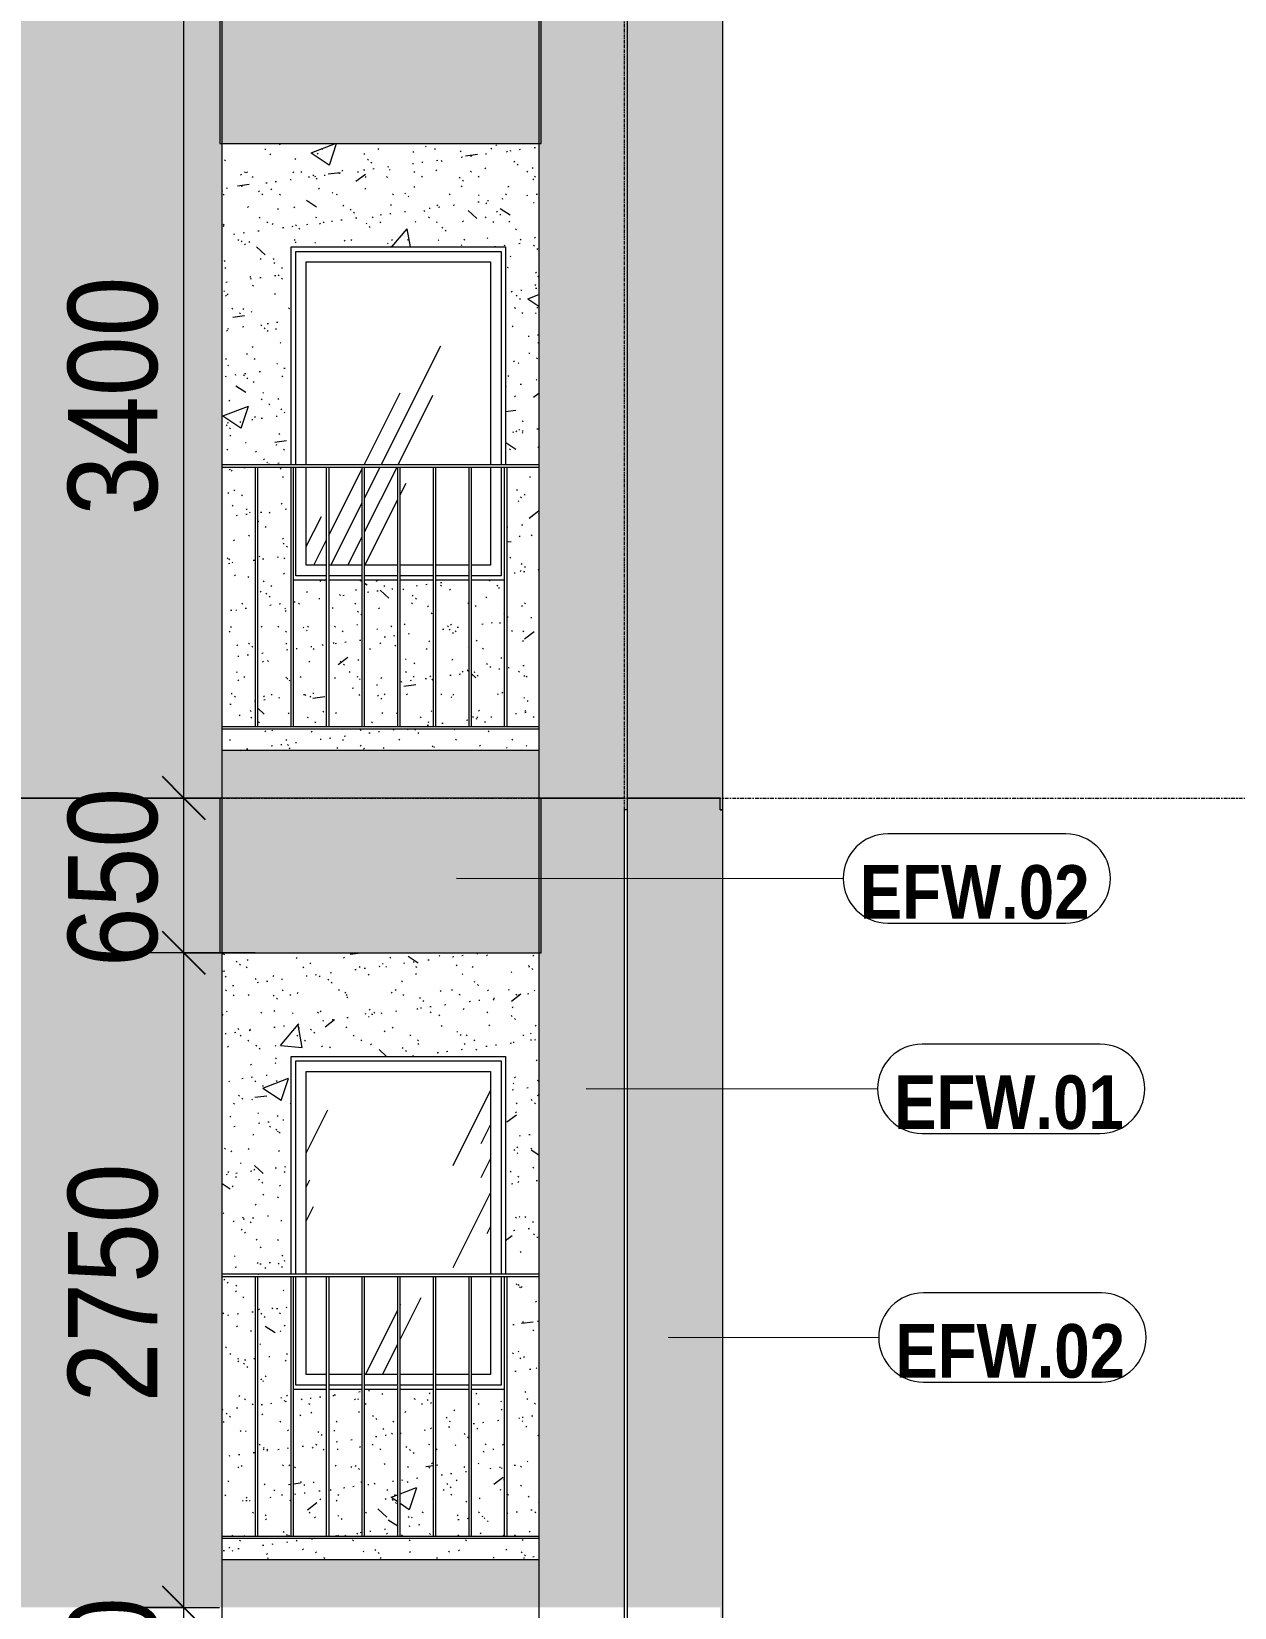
# Model space of a CAD drawing. Header units: millimetres. Extents: x 1240 to 198004, y -7796 to 35300.
# Drawn here: x 75746 to 80798, y 9000 to 15620 of the extents above; entities that cross this region are included whole.
import ezdxf

# ---------------------------------------------------------------- set-up
doc = ezdxf.new("R2010")
doc.units = ezdxf.units.MM
doc.linetypes.add('Centre', pattern=[31.75, 6.35, -4.7625, 15.875, -4.7625])
doc.linetypes.add('Grid Line', pattern=[22.225, 12.7, -3.175, 3.175, -3.175])
for name, color, linetype, lineweight in [('0-1', 7, 'Continuous', 5), ('A-ANNO-DIMS', 211, 'Continuous', 9), ('A-ANNO-DIMS-150', 211, 'Continuous', 9), ('A-FLOR-HRAL', 11, 'Continuous', 9), ('A-FLOR-HRAL-1', 253, 'Continuous', 9), ('A-FLOR-LEVL-2', 51, 'Centre', 9), ('A-GLAZ', 151, 'Continuous', 9), ('A-GLAZ-1', 7, 'Continuous', 9), ('A-WALL', 113, 'Continuous', 9), ('A-WALL-IDEN', 211, 'Continuous', 9), ('A-WALL-PATT-2', 9, 'Continuous', 9), ('A-WALL-PATT-3', 111, 'Continuous', 5), ('A-WALL-PATT-4', 111, 'Continuous', 9), ('I-WALL', 2, 'Continuous', 9), ('I-WALL-1', 7, 'Continuous', 9), ('S-GRID-1', 1, 'Grid Line', 9)]:
    doc.layers.add(name, color=color, linetype=linetype, lineweight=lineweight)
doc.styles.add('Arial_B', font='arialbd.ttf', dxfattribs={"width": 0.85, "height": 225})
doc.styles.add('UTM Avo', font='', dxfattribs={"width": 0.9, "height": 375})
doc.styles.get('UTM Avo').set_extended_font_data('UTM Avo')
doc.dimstyles.new('1_Dim_chi_tiet_2_5', dxfattribs={"dimscale": 304.8, "dimtxt": 374.737856, "dimasz": 0.590551, "dimexe": 0.492126, "dimexo": 0.0625, "dimgap": 0.049213, "dimtad": 1, "dimdec": 0, "dimrnd": 5, "dimzin": 0, "dimdsep": 46, "dimtxsty": 'UTM Avo', "dimblk1": 'OBLIQUE', "dimblk2": 'OBLIQUE', "dimsah": 1, "dimcen": 0.09, "dimdle": 0.492126, "dimazin": 0, "dimtfac": 1, "dimtdec": 4, "dimtix": 1, "dimtmove": 0, "dimatfit": 3, "dimfxl": 0.984252, "dimfxlon": 1, "dimtvp": 1, "dimtolj": 1, "dimtzin": 0, "dimarcsym": 2})
pattern_1 = [(50, (377.7, 0), (1093.104, -95.634), [114.3, -1257.3]), (355, (377.7, 0), (-211.457, 1146.341), [91.44, -1005.84]), (100.451, (468.8, -8), (881.656, 1050.7), [97.14, -1068.54]), (46.184, (377.7, 304.8), (1626.475, -252.257), [171.45, -1885.95]), (96.636, (513.3, 283.8), (1424.416, 1484.565), [145.71, -1602.81]), (351.184, (377.7, 304.8), (1424.43, 1484.55), [137.16, -1508.76]), (21, (530.1, 228.6), (909.686, -613.591), [114.3, -1257.3]), (326, (530.1, 228.6), (370.812, 1105.129), [91.44, -1005.84]), (71.451, (606, 177.5), (1280.503, 491.528), [97.14, -1068.54]), (37.5, (377.74, 0), (18.5313, 507.3303), [50.292, -943.356, 50.292, -970.788, -1009.65]), (37.5, (377.74, 0), (18.5313, 507.3303), [-2014.728, 50.292, -959.358]), (7.5, (377.74, 0), (400.9178, 601.0836), [50.292, -531.876, 50.292, -920.496, -384.81]), (7.5, (377.74, 0), (400.9178, 601.0836), [-1552.956, 50.292, -334.518]), (327.5, (37.9, 0), (813.5452, -34.3737), [50.292, -330.708, 50.292, -1138.428, -1577.34]), (327.5, (37.9, 0), (813.5452, -34.3737), [-1569.72, 50.292, -1527.048]), (317.5, (-114.5, 0), (888.7755, 152.56), [50.292, -445.008, 50.292, -739.14, -1120.14]), (317.5, (-114.5, 0), (888.7755, 152.56), [-1284.732, 50.292, -1069.848])]
pattern_2 = [(37.5, (377.74, 0), (-4.79953, 146.8239), [5.029, -110.795, 5.029, -124.511, -123.825]), (37.5, (377.74, 0), (-4.79953, 146.8239), [-245.364, 5.029, -118.796]), (7.5, (377.74, 0), (134.85743, 215.0472), [5.029, -57.455, 5.029, -99.365, -40.005]), (7.5, (377.74, 0), (134.85743, 215.0472), [-166.878, 5.029, -34.976]), (327.5, (284.02, 0), (237.29776, 0.4316), [5.029, -33.071, 5.029, -132.131, -179.07]), (327.5, (284.02, 0), (237.29776, 0.4316), [-175.26, 5.029, -174.041]), (317.5, (284.02, 0), (229.06706, 66.87923), [5.029, -14.021, 5.029, -84.887, -102.87]), (317.5, (284.02, 0), (229.06706, 66.87923), [-108.966, 5.029, -97.841])]
pattern_3 = [(63.435, (568.2, 95.2), (-766.75, 2300.242), [952.5, -571.5, 952.5, -571.5, -1211.71]), (63.435, (568.2, 95.2), (-766.75, 2300.242), [-3048, 381, -830.71]), (63.435, (520.6, 142.9), (-766.75, 2300.242), [762, -952.5, 571.5, -571.5, -1402.21]), (63.435, (520.6, 142.9), (-766.75, 2300.242), [-2857.5, 666.75, -735.46]), (63.435, (520.6, 285.8), (-766.75, 2300.242), [571.5, -1143, 381, -571.5, -1592.71]), (63.435, (520.6, 285.8), (-766.75, 2300.242), [-2667, 857.25, -735.46]), (63.435, (663.5, 142.9), (-766.75, 2300.242), [571.5, -1143, 476.25, -2068.96]), (63.435, (806.4, 285.8), (-766.75, 2300.242), [285.75, -1428.75, 190.5, -2354.71]), (63.435, (568.2, 523.9), (-766.75, 2300.242), [190.5, -1428.75, 190.5, -762, -1687.96]), (63.435, (568.2, 523.9), (-766.75, 2300.242), [-2571.75, 476.25, -1211.71]), (63.435, (1425.5, 381), (-766.75, 2300.242), [952.5, -1428.75, 1143, -754.51]), (63.435, (1425.5, 238.1), (-766.75, 2300.242), [1333.5, -952.5, 1428.75, -564.01]), (63.435, (1520.7, 285.8), (-766.75, 2300.242), [1524, -762, 1143, -830.71]), (63.435, (1663.6, 428.6), (-766.75, 2300.242), [952.5, -1333.5, 762, -1211.71]), (63.435, (1520.7, 714.4), (-766.75, 2300.242), [476.25, -1905, 571.5, -1306.96]), (63.435, (1806.5, 571.5), (-766.75, 2300.242), [381, -1905, 381, -1592.71])]

# ---------------------------------------------------------------- blocks, each defined once
blk = doc.blocks.new('M_Fixed - 900 x 1400-V157-TKCS_MẶT ĐỨNG NỘI KHU 1')
at = {"layer": 'A-GLAZ'}
h = blk.add_hatch(dxfattribs=at)
h.set_pattern_fill('FP_20', color=256, style=0, pattern_type=2)
h.set_pattern_definition(pattern_3)
h.paths.add_polyline_path([(76985.1, 13378), (76985.1, 13790), (76899.9, 13790), (76899.9, 13378)])
h.paths.add_polyline_path([(76995.1, 13378), (77134.7, 13378), (77134.7, 13790), (76995.1, 13790), (76995.1, 13473.2)])
h.paths.add_polyline_path([(77144.7, 13378), (77284.2, 13378), (77284.2, 13790), (77144.7, 13790), (77144.7, 13622.7)])
h.paths.add_polyline_path([(77673.9, 13378), (77673.9, 13790), (77593.3, 13790), (77593.3, 13378)])
h.paths.add_polyline_path([(77294.2, 13378), (77433.8, 13378), (77433.8, 13790), (77294.2, 13790), (77294.2, 13757.7)])
h.paths.add_polyline_path([(77583.3, 13378), (77583.3, 13790), (77443.8, 13790), (77443.8, 13378)])
h.paths.add_polyline_path([(77673.9, 13800), (77673.9, 14652), (76899.9, 14652), (76899.9, 13800), (77413.5, 13800)])
at = {"layer": 'A-GLAZ-1'}
for p, q in [((76855.9, 14696), (77717.9, 14696)), ((76855.9, 13800.9), (76855.9, 14696)), ((76899.9, 14652), (77673.9, 14652)), ((76899.9, 13800.9), (76899.9, 14652)), ((77673.9, 14652), (77673.9, 13800.9)), ((77717.9, 14696), (77717.9, 13800.9)), ((76855.9, 13334), (76855.9, 13790)), ((76899.9, 13378), (76899.9, 13790)), ((77673.9, 13790), (77673.9, 13378)), ((77717.9, 13790), (77717.9, 13334)), ((76985.1, 13378), (76899.9, 13378)), ((77134.7, 13378), (76995.1, 13378)), ((77284.2, 13378), (77144.7, 13378)), ((77433.8, 13378), (77294.2, 13378)), ((77583.3, 13378), (77443.8, 13378)), ((77673.9, 13378), (77593.3, 13378)), ((76985.1, 13334), (76855.9, 13334)), ((77134.7, 13334), (76995.1, 13334)), ((77284.2, 13334), (77144.7, 13334)), ((77433.8, 13334), (77294.2, 13334)), ((77583.3, 13334), (77443.8, 13334)), ((77717.9, 13334), (77593.3, 13334))]:
    blk.add_line(p, q, dxfattribs=at)
blk = doc.blocks.new('Railing - 10mm-901206-TKCS_MẶT ĐỨNG NỘI KHU 1')
at = {"layer": 'A-FLOR-HRAL-1'}
for p, q in [((68746.5, 5900), (68746.5, 6990)), ((68756.5, 5900), (68756.5, 6990))]:
    blk.add_line(p, q, dxfattribs=at)
blk = doc.blocks.new('Railing - Railing-885341-TKCS_MẶT ĐỨNG NỘI KHU 1')
at = {"layer": 'A-FLOR-HRAL-1'}
for p, q in [((76546.9, 12700), (77876.9, 12700)), ((77876.9, 12690), (76546.9, 12690))]:
    blk.add_line(p, q, dxfattribs=at)
for p in [(7939.6, 6800), (8089.1, 6800), (8238.7, 6800), (8388.2, 6800), (8537.7, 6800), (8687.3, 6800), (8836.8, 6800), (8986.4, 6800)]:
    blk.add_blockref('Railing - 10mm-901206-TKCS_MẶT ĐỨNG NỘI KHU 1', p)
blk = doc.blocks.new('Top Rail Type - Top Rail_Internal_-885342-TKCS_MẶT ĐỨNG NỘI KHU 1')
at = {"layer": 'A-FLOR-HRAL-1'}
for p, q in [((77876.9, 13800), (76546.9, 13800)), ((76546.9, 13790), (77876.9, 13790))]:
    blk.add_line(p, q, dxfattribs=at)
blk = doc.blocks.new('NCV_TKTC_TANG 3 - 4_rvt-1-TKCS_MẶT ĐỨNG NỘI KHU 1')
at = {"layer": 'A-WALL-PATT-2'}
h = blk.add_hatch(dxfattribs=at)
h.set_pattern_fill('FP_5', color=256, style=0, pattern_type=2)
h.set_pattern_definition(pattern_1)
h.paths.add_polyline_path([(77696.6, 12600), (77876.9, 12601), (77876.9, 12690), (76546.9, 12690), (76546.9, 12600), (77413.5, 12600)])
h.paths.add_polyline_path([(76546.9, 12700), (76686.1, 12700), (76686.1, 13790), (76546.9, 13790), (76546.9, 13400)])
h.paths.add_polyline_path([(77836.5, 12700), (77876.9, 12700), (77876.9, 13790), (77742.9, 13790), (77742.9, 12700)])
h.paths.add_polyline_path([(77294.2, 12700), (77433.8, 12700), (77433.8, 13315), (77294.2, 13315), (77294.2, 12934.7)])
h.paths.add_polyline_path([(77284.2, 12700), (77284.2, 13315), (77144.7, 13315), (77144.7, 12700)])
h.paths.add_polyline_path([(77134.7, 12700), (77134.7, 13315), (76995.1, 13315), (76995.1, 12700)])
h.paths.add_polyline_path([(76985.1, 12700), (76985.1, 13315), (76845.6, 13315), (76845.6, 12700)])
h.paths.add_polyline_path([(77732.9, 12700), (77732.9, 13315), (77593.3, 13315), (77593.3, 12700)])
h.paths.add_polyline_path([(76696.1, 12700), (76835.6, 12700), (76835.6, 13790), (76696.1, 13790), (76696.1, 12894.8)])
h.paths.add_polyline_path([(77583.3, 12700), (77583.3, 13315), (77443.8, 13315), (77443.8, 12700), (77576.4, 12700)])
h.paths.add_polyline_path([(77876.9, 13800), (77876.9, 15150), (76546.9, 15150), (76546.9, 13800), (76836.9, 13800.9), (76836.9, 14715), (77736.9, 14715), (77736.9, 13800), (77797.5, 13800)])
h = blk.add_hatch(dxfattribs=at)
h.set_pattern_fill('FP_4', color=256, style=0, pattern_type=2)
h.set_pattern_definition(pattern_2)
h.paths.add_polyline_path([(77696.6, 12600), (77876.9, 12601), (77876.9, 12690), (76546.9, 12690), (76546.9, 12600), (77413.5, 12600)])
h.paths.add_polyline_path([(76546.9, 12700), (76686.1, 12700), (76686.1, 13790), (76546.9, 13790), (76546.9, 13400)])
h.paths.add_polyline_path([(77836.5, 12700), (77876.9, 12700), (77876.9, 13790), (77742.9, 13790), (77742.9, 12700)])
h.paths.add_polyline_path([(77294.2, 12700), (77433.8, 12700), (77433.8, 13315), (77294.2, 13315), (77294.2, 12934.7)])
h.paths.add_polyline_path([(77284.2, 12700), (77284.2, 13315), (77144.7, 13315), (77144.7, 12700)])
h.paths.add_polyline_path([(77134.7, 12700), (77134.7, 13315), (76995.1, 13315), (76995.1, 12700)])
h.paths.add_polyline_path([(76985.1, 12700), (76985.1, 13315), (76845.6, 13315), (76845.6, 12700)])
h.paths.add_polyline_path([(77732.9, 12700), (77732.9, 13315), (77593.3, 13315), (77593.3, 12700)])
h.paths.add_polyline_path([(76696.1, 12700), (76835.6, 12700), (76835.6, 13790), (76696.1, 13790), (76696.1, 12894.8)])
h.paths.add_polyline_path([(77583.3, 12700), (77583.3, 13315), (77443.8, 13315), (77443.8, 12700), (77576.4, 12700)])
h.paths.add_polyline_path([(77876.9, 13800), (77876.9, 15150), (76546.9, 15150), (76546.9, 13800), (76836.9, 13800.9), (76836.9, 14715), (77736.9, 14715), (77736.9, 13800), (77797.5, 13800)])
at = {"layer": 'I-WALL-1'}
for p, q in [((76836.9, 13800.9), (76836.9, 14715)), ((76836.9, 14715), (77736.9, 14715)), ((77736.9, 14715), (77736.9, 13800.9)), ((76985.1, 13315), (76845.6, 13315)), ((77134.7, 13315), (76995.1, 13315)), ((77284.2, 13315), (77144.7, 13315)), ((77433.8, 13315), (77294.2, 13315)), ((77583.3, 13315), (77443.8, 13315)), ((77732.9, 13315), (77593.3, 13315))]:
    blk.add_line(p, q, dxfattribs=at)
at = {"layer": 'A-FLOR-HRAL'}
for name in ['Top Rail Type - Top Rail_Internal_-885342-TKCS_MẶT ĐỨNG NỘI KHU 1', 'Railing - Railing-885341-TKCS_MẶT ĐỨNG NỘI KHU 1']:
    blk.add_blockref(name, (0, 0), dxfattribs=at)
at = {"layer": 'A-GLAZ'}
blk.add_blockref('M_Fixed - 900 x 1400-V157-TKCS_MẶT ĐỨNG NỘI KHU 1', (0, 0), dxfattribs=at)
blk = doc.blocks.new('M_Fixed - 900 x 1400-V199-TKCS_MẶT ĐỨNG NỘI KHU 1')
at = {"layer": 'A-GLAZ'}
h = blk.add_hatch(dxfattribs=at)
h.set_pattern_fill('FP_20', color=256, style=0, pattern_type=2)
h.set_pattern_definition(pattern_3)
h.paths.add_polyline_path([(76985.1, 9978), (76985.1, 10390), (76899.9, 10390), (76899.9, 9978)])
h.paths.add_polyline_path([(76995.1, 9978), (77134.7, 9978), (77134.7, 10390), (76995.1, 10390), (76995.1, 10073.2)])
h.paths.add_polyline_path([(77144.7, 9978), (77284.2, 9978), (77284.2, 10390), (77144.7, 10390), (77144.7, 10222.7)])
h.paths.add_polyline_path([(77294.2, 9978), (77433.8, 9978), (77433.8, 10390), (77294.2, 10390), (77294.2, 10357.7)])
h.paths.add_polyline_path([(77443.8, 9978), (77583.3, 9978), (77583.3, 10390), (77443.8, 10390), (77443.8, 10028.3)])
h.paths.add_polyline_path([(77593.3, 9978), (77673.9, 9978), (77673.9, 10390), (77593.3, 10390), (77593.3, 10028.3)])
h.paths.add_polyline_path([(77321.9, 10400), (77673.9, 10400), (77673.9, 11252), (76899.9, 11252), (76899.9, 10400), (77251.9, 10400)])
at = {"layer": 'A-GLAZ-1'}
for p, q in [((76855.9, 11296), (77717.9, 11296)), ((76855.9, 10400), (76855.9, 11296)), ((77717.9, 11296), (77717.9, 10400)), ((76899.9, 11252), (77673.9, 11252)), ((76899.9, 10400), (76899.9, 11252)), ((77673.9, 11252), (77673.9, 10400)), ((76855.9, 9934), (76855.9, 10390)), ((76899.9, 9978), (76899.9, 10390)), ((77673.9, 10390), (77673.9, 9978)), ((77717.9, 10390), (77717.9, 9934)), ((76985.1, 9934), (76855.9, 9934)), ((76985.1, 9978), (76899.9, 9978)), ((77134.7, 9978), (76995.1, 9978)), ((77134.7, 9934), (76995.1, 9934)), ((77284.2, 9978), (77144.7, 9978)), ((77284.2, 9934), (77144.7, 9934)), ((77433.8, 9978), (77294.2, 9978)), ((77433.8, 9934), (77294.2, 9934)), ((77583.3, 9978), (77443.8, 9978)), ((77583.3, 9934), (77443.8, 9934)), ((77673.9, 9978), (77593.3, 9978)), ((77717.9, 9934), (77593.3, 9934))]:
    blk.add_line(p, q, dxfattribs=at)
blk = doc.blocks.new('NCV_TKTC_TANG 3 - 4_rvt-2-TKCS_MẶT ĐỨNG NỘI KHU 1')
at = {"layer": 'A-WALL-PATT-2'}
h = blk.add_hatch(dxfattribs=at)
h.set_pattern_fill('FP_5', color=256, style=0, pattern_type=2)
h.set_pattern_definition(pattern_1)
h.paths.add_polyline_path([(77696.6, 9200), (77876.9, 9201), (77876.9, 9290), (76546.9, 9290), (76546.9, 9200), (77413.5, 9200)])
h.paths.add_polyline_path([(77843.6, 9300), (77876.9, 9300), (77876.9, 10390), (77742.9, 10390), (77742.9, 9300), (77836.5, 9300)])
h.paths.add_polyline_path([(76630.8, 9300), (76686.1, 9300), (76686.1, 10390), (76546.9, 10390), (76546.9, 9300), (76578.9, 9300)])
h.paths.add_polyline_path([(77294.2, 9300), (77433.8, 9300), (77433.8, 9915), (77294.2, 9915), (77294.2, 9534.7)])
h.paths.add_polyline_path([(77284.2, 9300), (77284.2, 9915), (77144.7, 9915), (77144.7, 9300)])
h.paths.add_polyline_path([(77134.7, 9300), (77134.7, 9915), (76995.1, 9915), (76995.1, 9300)])
h.paths.add_polyline_path([(76696.1, 9300), (76835.6, 9300), (76835.6, 10390), (76696.1, 10390), (76696.1, 9494.8)])
h.paths.add_polyline_path([(77732.9, 9300), (77732.9, 9915), (77593.3, 9915), (77593.3, 9300)])
h.paths.add_polyline_path([(76985.1, 9300), (76985.1, 9915), (76845.6, 9915), (76845.6, 9300)])
h.paths.add_polyline_path([(77583.3, 9300), (77583.3, 9915), (77443.8, 9915), (77443.8, 9300), (77576.4, 9300)])
h.paths.add_polyline_path([(76836.9, 10400), (76836.9, 11315), (77736.9, 11315), (77736.9, 10400), (77876.9, 10400), (77876.9, 11750), (76546.9, 11750), (76546.9, 10400), (76719.8, 10400)])
h = blk.add_hatch(dxfattribs=at)
h.set_pattern_fill('FP_4', color=256, style=0, pattern_type=2)
h.set_pattern_definition(pattern_2)
h.paths.add_polyline_path([(77696.6, 9200), (77876.9, 9201), (77876.9, 9290), (76546.9, 9290), (76546.9, 9200), (77413.5, 9200)])
h.paths.add_polyline_path([(77843.6, 9300), (77876.9, 9300), (77876.9, 10390), (77742.9, 10390), (77742.9, 9300), (77836.5, 9300)])
h.paths.add_polyline_path([(76630.8, 9300), (76686.1, 9300), (76686.1, 10390), (76546.9, 10390), (76546.9, 9300), (76578.9, 9300)])
h.paths.add_polyline_path([(77294.2, 9300), (77433.8, 9300), (77433.8, 9915), (77294.2, 9915), (77294.2, 9534.7)])
h.paths.add_polyline_path([(77284.2, 9300), (77284.2, 9915), (77144.7, 9915), (77144.7, 9300)])
h.paths.add_polyline_path([(77134.7, 9300), (77134.7, 9915), (76995.1, 9915), (76995.1, 9300)])
h.paths.add_polyline_path([(76696.1, 9300), (76835.6, 9300), (76835.6, 10390), (76696.1, 10390), (76696.1, 9494.8)])
h.paths.add_polyline_path([(77732.9, 9300), (77732.9, 9915), (77593.3, 9915), (77593.3, 9300)])
h.paths.add_polyline_path([(76985.1, 9300), (76985.1, 9915), (76845.6, 9915), (76845.6, 9300)])
h.paths.add_polyline_path([(77583.3, 9300), (77583.3, 9915), (77443.8, 9915), (77443.8, 9300), (77576.4, 9300)])
h.paths.add_polyline_path([(76836.9, 10400), (76836.9, 11315), (77736.9, 11315), (77736.9, 10400), (77876.9, 10400), (77876.9, 11750), (76546.9, 11750), (76546.9, 10400), (76719.8, 10400)])
at = {"layer": 'I-WALL-1'}
for p, q in [((76836.9, 10400), (76836.9, 11315)), ((76836.9, 11315), (77736.9, 11315)), ((77736.9, 11315), (77736.9, 10400)), ((76985.1, 9915), (76845.6, 9915)), ((77134.7, 9915), (76995.1, 9915)), ((77284.2, 9915), (77144.7, 9915)), ((77433.8, 9915), (77294.2, 9915)), ((77583.3, 9915), (77443.8, 9915)), ((77732.9, 9915), (77593.3, 9915))]:
    blk.add_line(p, q, dxfattribs=at)
at = {"layer": 'A-FLOR-HRAL'}
for name in ['Top Rail Type - Top Rail_Internal_-885342-TKCS_MẶT ĐỨNG NỘI KHU 1', 'Railing - Railing-885341-TKCS_MẶT ĐỨNG NỘI KHU 1']:
    blk.add_blockref(name, (0, -3400), dxfattribs=at)
at = {"layer": 'A-GLAZ'}
blk.add_blockref('M_Fixed - 900 x 1400-V199-TKCS_MẶT ĐỨNG NỘI KHU 1', (0, 0), dxfattribs=at)
blk = doc.blocks.new('CTL_WALL TAG NO MARK - 10-2062273-TKCS_MẶT ĐỨNG NỘI KHU 1')
at = {"layer": 'A-WALL-IDEN'}
for p, q in [((16488.7, 30459.2), (15741, 30459.2)), ((15741, 30084.2), (16488.7, 30084.2))]:
    blk.add_line(p, q, dxfattribs=at)
for centre, start, end in [((15741, 30271.7), 90, 270), ((16488.7, 30271.7), 270, 90)]:
    blk.add_arc(centre, 187.5, start, end, dxfattribs=at)
blk = doc.blocks.new('DIMBLOCK28-TKCS_MẶT ĐỨNG NỘI KHU 1')
at = {"layer": 'A-ANNO-DIMS-150', "lineweight": 25}
for p, q in [((76385.7, 9000), (76295.7, 9090)), ((76385.7, 9000), (76475.7, 8910)), ((76385.7, 8350), (76295.7, 8440)), ((76385.7, 8350), (76475.7, 8260))]:
    blk.add_line(p, q, dxfattribs=at)
at = {"layer": 'A-ANNO-DIMS-150'}
for p, q in [((76085.7, 9000), (76535.7, 9000)), ((76385.7, 9000), (76085.7, 9000)), ((76385.7, 8350), (76385.7, 9000)), ((76685.7, 8350), (76235.7, 8350)), ((76385.7, 8350), (76685.7, 8350))]:
    blk.add_line(p, q, dxfattribs=at)
at = {"layer": 'A-ANNO-DIMS-150', "color": 0, "insert": (75898.5, 8289.9), "char_height": 375, "width": 924.353, "attachment_point": 1, "rotation": 90, "line_spacing_factor": 1.110334, "style": 'UTM Avo'}
blk.add_mtext('650', dxfattribs=at)
blk = doc.blocks.new('_Oblique')
at = {"color": 0, "linetype": 'ByBlock', "lineweight": -2}
blk.add_line((-0.5, -0.5), (0.5, 0.5), dxfattribs=at)
blk = doc.blocks.new('DIMBLOCK29-TKCS_MẶT ĐỨNG NỘI KHU 1')
at = {"layer": 'A-ANNO-DIMS-150', "lineweight": 25}
for p, q in [((76385.7, 11750), (76295.7, 11840)), ((76385.7, 11750), (76475.7, 11660)), ((76385.7, 9000), (76295.7, 9090)), ((76385.7, 9000), (76475.7, 8910))]:
    blk.add_line(p, q, dxfattribs=at)
at = {"layer": 'A-ANNO-DIMS-150'}
for p, q in [((76685.7, 11750), (76235.7, 11750)), ((76385.7, 9000), (76385.7, 11750)), ((76385.7, 11750), (76685.7, 11750)), ((76085.7, 9000), (76535.7, 9000)), ((76385.7, 9000), (76085.7, 9000))]:
    blk.add_line(p, q, dxfattribs=at)
at = {"layer": 'A-ANNO-DIMS-150', "color": 0, "insert": (75898.5, 9861.5), "char_height": 375, "width": 1232.471, "attachment_point": 1, "rotation": 90, "line_spacing_factor": 1.110334, "style": 'UTM Avo'}
blk.add_mtext('2750', dxfattribs=at)
blk = doc.blocks.new('DIMBLOCK30-TKCS_MẶT ĐỨNG NỘI KHU 1')
at = {"layer": 'A-ANNO-DIMS-150', "lineweight": 25}
for p, q in [((76385.7, 12400), (76295.7, 12490)), ((76385.7, 12400), (76475.7, 12310)), ((76385.7, 11750), (76295.7, 11840)), ((76385.7, 11750), (76475.7, 11660))]:
    blk.add_line(p, q, dxfattribs=at)
at = {"layer": 'A-ANNO-DIMS-150'}
for p, q in [((76085.7, 12400), (76535.7, 12400)), ((76385.7, 12400), (76085.7, 12400)), ((76385.7, 11750), (76385.7, 12400)), ((76685.7, 11750), (76235.7, 11750)), ((76385.7, 11750), (76685.7, 11750))]:
    blk.add_line(p, q, dxfattribs=at)
at = {"layer": 'A-ANNO-DIMS-150', "color": 0, "insert": (75898.5, 11689.9), "char_height": 375, "width": 924.353, "attachment_point": 1, "rotation": 90, "line_spacing_factor": 1.110334, "style": 'UTM Avo'}
blk.add_mtext('650', dxfattribs=at)
blk = doc.blocks.new('DIMBLOCK31-TKCS_MẶT ĐỨNG NỘI KHU 1')
at = {"layer": 'A-ANNO-DIMS-150', "lineweight": 25}
for p, q in [((76385.7, 15800), (76295.7, 15890)), ((76385.7, 15800), (76475.7, 15710)), ((76385.7, 12400), (76295.7, 12490)), ((76385.7, 12400), (76475.7, 12310))]:
    blk.add_line(p, q, dxfattribs=at)
at = {"layer": 'A-ANNO-DIMS-150'}
for p, q in [((76085.7, 15800), (76535.7, 15800)), ((76385.7, 15800), (76085.7, 15800)), ((76385.7, 12400), (76385.7, 15800)), ((76085.7, 12400), (76535.7, 12400)), ((76385.7, 12400), (76085.7, 12400))]:
    blk.add_line(p, q, dxfattribs=at)
at = {"layer": 'A-ANNO-DIMS-150', "color": 0, "insert": (75898.5, 13586.5), "char_height": 375, "width": 1232.471, "attachment_point": 1, "rotation": 90, "line_spacing_factor": 1.110334, "style": 'UTM Avo'}
blk.add_mtext('3400', dxfattribs=at)

msp = doc.modelspace()

# ---------------------------------------------------------------- hatches: boundary and pattern name
at = {"layer": 'A-WALL-PATT-3'}
for points in [[(78059.3, 12400), (78236.9, 12400), (78236.9, 15800), (77886.9, 15800), (77886.9, 15750), (77876.9, 15750), (77876.9, 12400)], [(78638.6, 12400), (78638.6, 15800), (78246.9, 15798.8), (78246.9, 12400)], [(78246.9, 12350), (78246.9, 15750), (78236.9, 15750), (78236.9, 12350)], [(78648.6, 12350), (78648.6, 15750), (78638.6, 15750), (78638.6, 12350)], [(78236.9, 9000), (78236.9, 12400), (77876.9, 12400), (77876.9, 9000), (78059.3, 9000)], [(78638.6, 9000), (78638.6, 12400), (78246.9, 12398.8), (78246.9, 9000)], [(78648.6, 8950), (78648.6, 12350), (78638.6, 12350), (78638.6, 8950)]]:
    msp.add_hatch(color=256, dxfattribs=at).paths.add_polyline_path(points)
at = {"layer": 'A-WALL-PATT-4'}
h = msp.add_hatch(color=256, dxfattribs=at)
h.paths.add_polyline_path([(74830.1, 12400), (76546.9, 12400), (76546.9, 15800), (73386.9, 15800), (73386.9, 12400), (73538.5, 12400)])
h.paths.add_polyline_path([(75635.3, 13400), (74235.3, 13400), (74235.3, 14800), (75635.3, 14800), (75635.3, 13419.1)])
for points in [[(76536.9, 15150), (77886.9, 15150), (77886.9, 15800), (76536.9, 15800)], [(77413.5, 12400), (77876.9, 12400), (77876.9, 12600), (76546.9, 12600), (76546.9, 12400)], [(76536.9, 11750), (77886.9, 11750), (77886.9, 12400), (76536.9, 12400)], [(77413.5, 9000), (77876.9, 9000), (77876.9, 9200), (76546.9, 9200), (76546.9, 9000)]]:
    msp.add_hatch(color=256, dxfattribs=at).paths.add_polyline_path(points)
h = msp.add_hatch(color=256, dxfattribs=at)
h.paths.add_polyline_path([(73386.9, 9000), (76546.9, 9000), (76546.9, 12400), (73386.9, 12400), (73386.9, 10028.3)])
h.paths.add_polyline_path([(74235.3, 10000), (74235.3, 11400), (75635.3, 11400), (75635.3, 10000), (74276.2, 10000)])

# ---------------------------------------------------------------- linework, layer by layer
at = {"layer": 'A-FLOR-LEVL-2'}
msp.add_line((1240.2, 12400), (91585, 12400), dxfattribs=at)
at = {"layer": 'A-WALL'}
for p, q in [((78246.9, 29350), (78246.9, 5550)), ((76546.9, 5600), (76546.9, 22600)), ((77876.9, 15750), (77876.9, 5600)), ((69761.9, 12400), (76546.9, 12400)), ((76546.9, 12400), (73386.9, 12400)), ((78236.9, 12400), (77876.9, 12400)), ((77876.9, 12400), (78236.9, 12400)), ((78236.9, 8950), (78236.9, 12350)), ((78246.9, 12350), (78236.9, 12350))]:
    msp.add_line(p, q, dxfattribs=at)
at = {"layer": 'A-WALL-IDEN'}
for p, q in [((77530.5, 12063.6), (79155.2, 12062.1)), ((78075.1, 11180.4), (79299.2, 11178.9)), ((78419.6, 10135.6), (79304.2, 10134.1))]:
    msp.add_line(p, q, dxfattribs=at)
at = {"layer": 'I-WALL'}
for p, q in [((78648.6, 19150), (78648.6, 8950)), ((76536.9, 15800), (76536.9, 15150)), ((77886.9, 15150), (77886.9, 15800)), ((76536.9, 15150), (77886.9, 15150)), ((77876.9, 12600), (76546.9, 12600)), ((76536.9, 12400), (76536.9, 11750)), ((77876.9, 12400), (76546.9, 12400)), ((77886.9, 11750), (77886.9, 12400)), ((78638.6, 12400), (78246.9, 12400)), ((78246.9, 12400), (78638.6, 12400)), ((78638.6, 12350), (78638.6, 12400)), ((78638.6, 12350), (78648.6, 12350)), ((78648.6, 12350), (78638.6, 12350)), ((76536.9, 11750), (77886.9, 11750)), ((77876.9, 9200), (76546.9, 9200))]:
    msp.add_line(p, q, dxfattribs=at)
at = {"layer": 'S-GRID-1'}
msp.add_line((78236.9, -2695.9), (78236.9, 30542.5), dxfattribs=at)

# ---------------------------------------------------------------- block references
at = {"layer": '0-1'}
for name in ['NCV_TKTC_TANG 3 - 4_rvt-1-TKCS_MẶT ĐỨNG NỘI KHU 1', 'NCV_TKTC_TANG 3 - 4_rvt-2-TKCS_MẶT ĐỨNG NỘI KHU 1']:
    msp.add_blockref(name, (0, 0), dxfattribs=at)
at = {"layer": 'A-WALL-IDEN'}
for p in [(63601.7, -18209.6), (63745.7, -19092.8), (63750.7, -20137.5)]:
    msp.add_blockref('CTL_WALL TAG NO MARK - 10-2062273-TKCS_MẶT ĐỨNG NỘI KHU 1', p, dxfattribs=at)

# ---------------------------------------------------------------- texts
at = {"layer": 'A-WALL-IDEN', "char_height": 225, "width": 995.775, "attachment_point": 5, "line_spacing_factor": 0.936439, "style": 'Arial_B'}
for s, insert in [('\\pt6.37425,12.75075,19.125,25.49925,31.87575,38.25,44.62425,51.00075,57.375,63.74925,70.12575,76.5,82.87425,89.25075,95.625,101.99925,108.37575,114.75,121.12425,127.50075,133.875,140.24925,146.62575,153,159.37425,165.75075,172.125,178.49925,184.87575,191.25,197.62425,204.00075;EFW.02', (79707.2, 12004.1)), ('\\pt6.37425,12.75075,19.125,25.49925,31.87575,38.25,44.62425,51.00075,57.375,63.74925,70.12575,76.5,82.87425,89.25075,95.625,101.99925,108.37575,114.75,121.12425,127.50075,133.875,140.24925,146.62575,153,159.37425,165.75075,172.125,178.49925,184.87575,191.25,197.62425,204.00075;EFW.01', (79851.2, 11120.9)), ('\\pt6.37425,12.75075,19.125,25.49925,31.87575,38.25,44.62425,51.00075,57.375,63.74925,70.12575,76.5,82.87425,89.25075,95.625,101.99925,108.37575,114.75,121.12425,127.50075,133.875,140.24925,146.62575,153,159.37425,165.75075,172.125,178.49925,184.87575,191.25,197.62425,204.00075;EFW.02', (79856.2, 10076.1))]:
    msp.add_mtext(s, dxfattribs=dict(at, insert=insert))

# ---------------------------------------------------------------- dimensions: what is measured, and where the dimension line sits
at = {"layer": 'A-ANNO-DIMS'}
for base, p1, p2, override, picture, middle in [((76385.7, 15800), (76085.7, 12400), (76085.7, 15800), {"dimpost": '<>', "dimfxl": 3400}, 'DIMBLOCK31-TKCS_MẶT ĐỨNG NỘI KHU 1', (76176.6, 14100)), ((76385.7, 12400), (76685.7, 11750), (76085.7, 12400), {"dimpost": '<>', "dimfxl": 884.590301}, 'DIMBLOCK30-TKCS_MẶT ĐỨNG NỘI KHU 1', (76176.6, 12075)), ((76385.7, 11750), (76085.7, 9000), (76685.7, 11750), {"dimpost": '<>', "dimfxl": 2814.693589}, 'DIMBLOCK29-TKCS_MẶT ĐỨNG NỘI KHU 1', (76176.6, 10375)), ((76385.7, 9000), (76685.7, 8350), (76085.7, 9000), {"dimpost": '<>', "dimfxl": 884.590301}, 'DIMBLOCK28-TKCS_MẶT ĐỨNG NỘI KHU 1', (76176.6, 8675))]:
    dim = msp.add_linear_dim(base=base, p1=p1, p2=p2, angle=90, dimstyle='1_Dim_chi_tiet_2_5', override=override, dxfattribs=at)
    dim.commit()
    dim.dimension.update_dxf_attribs({"geometry": picture, "text_midpoint": middle})

doc.saveas('drawing.dxf')
